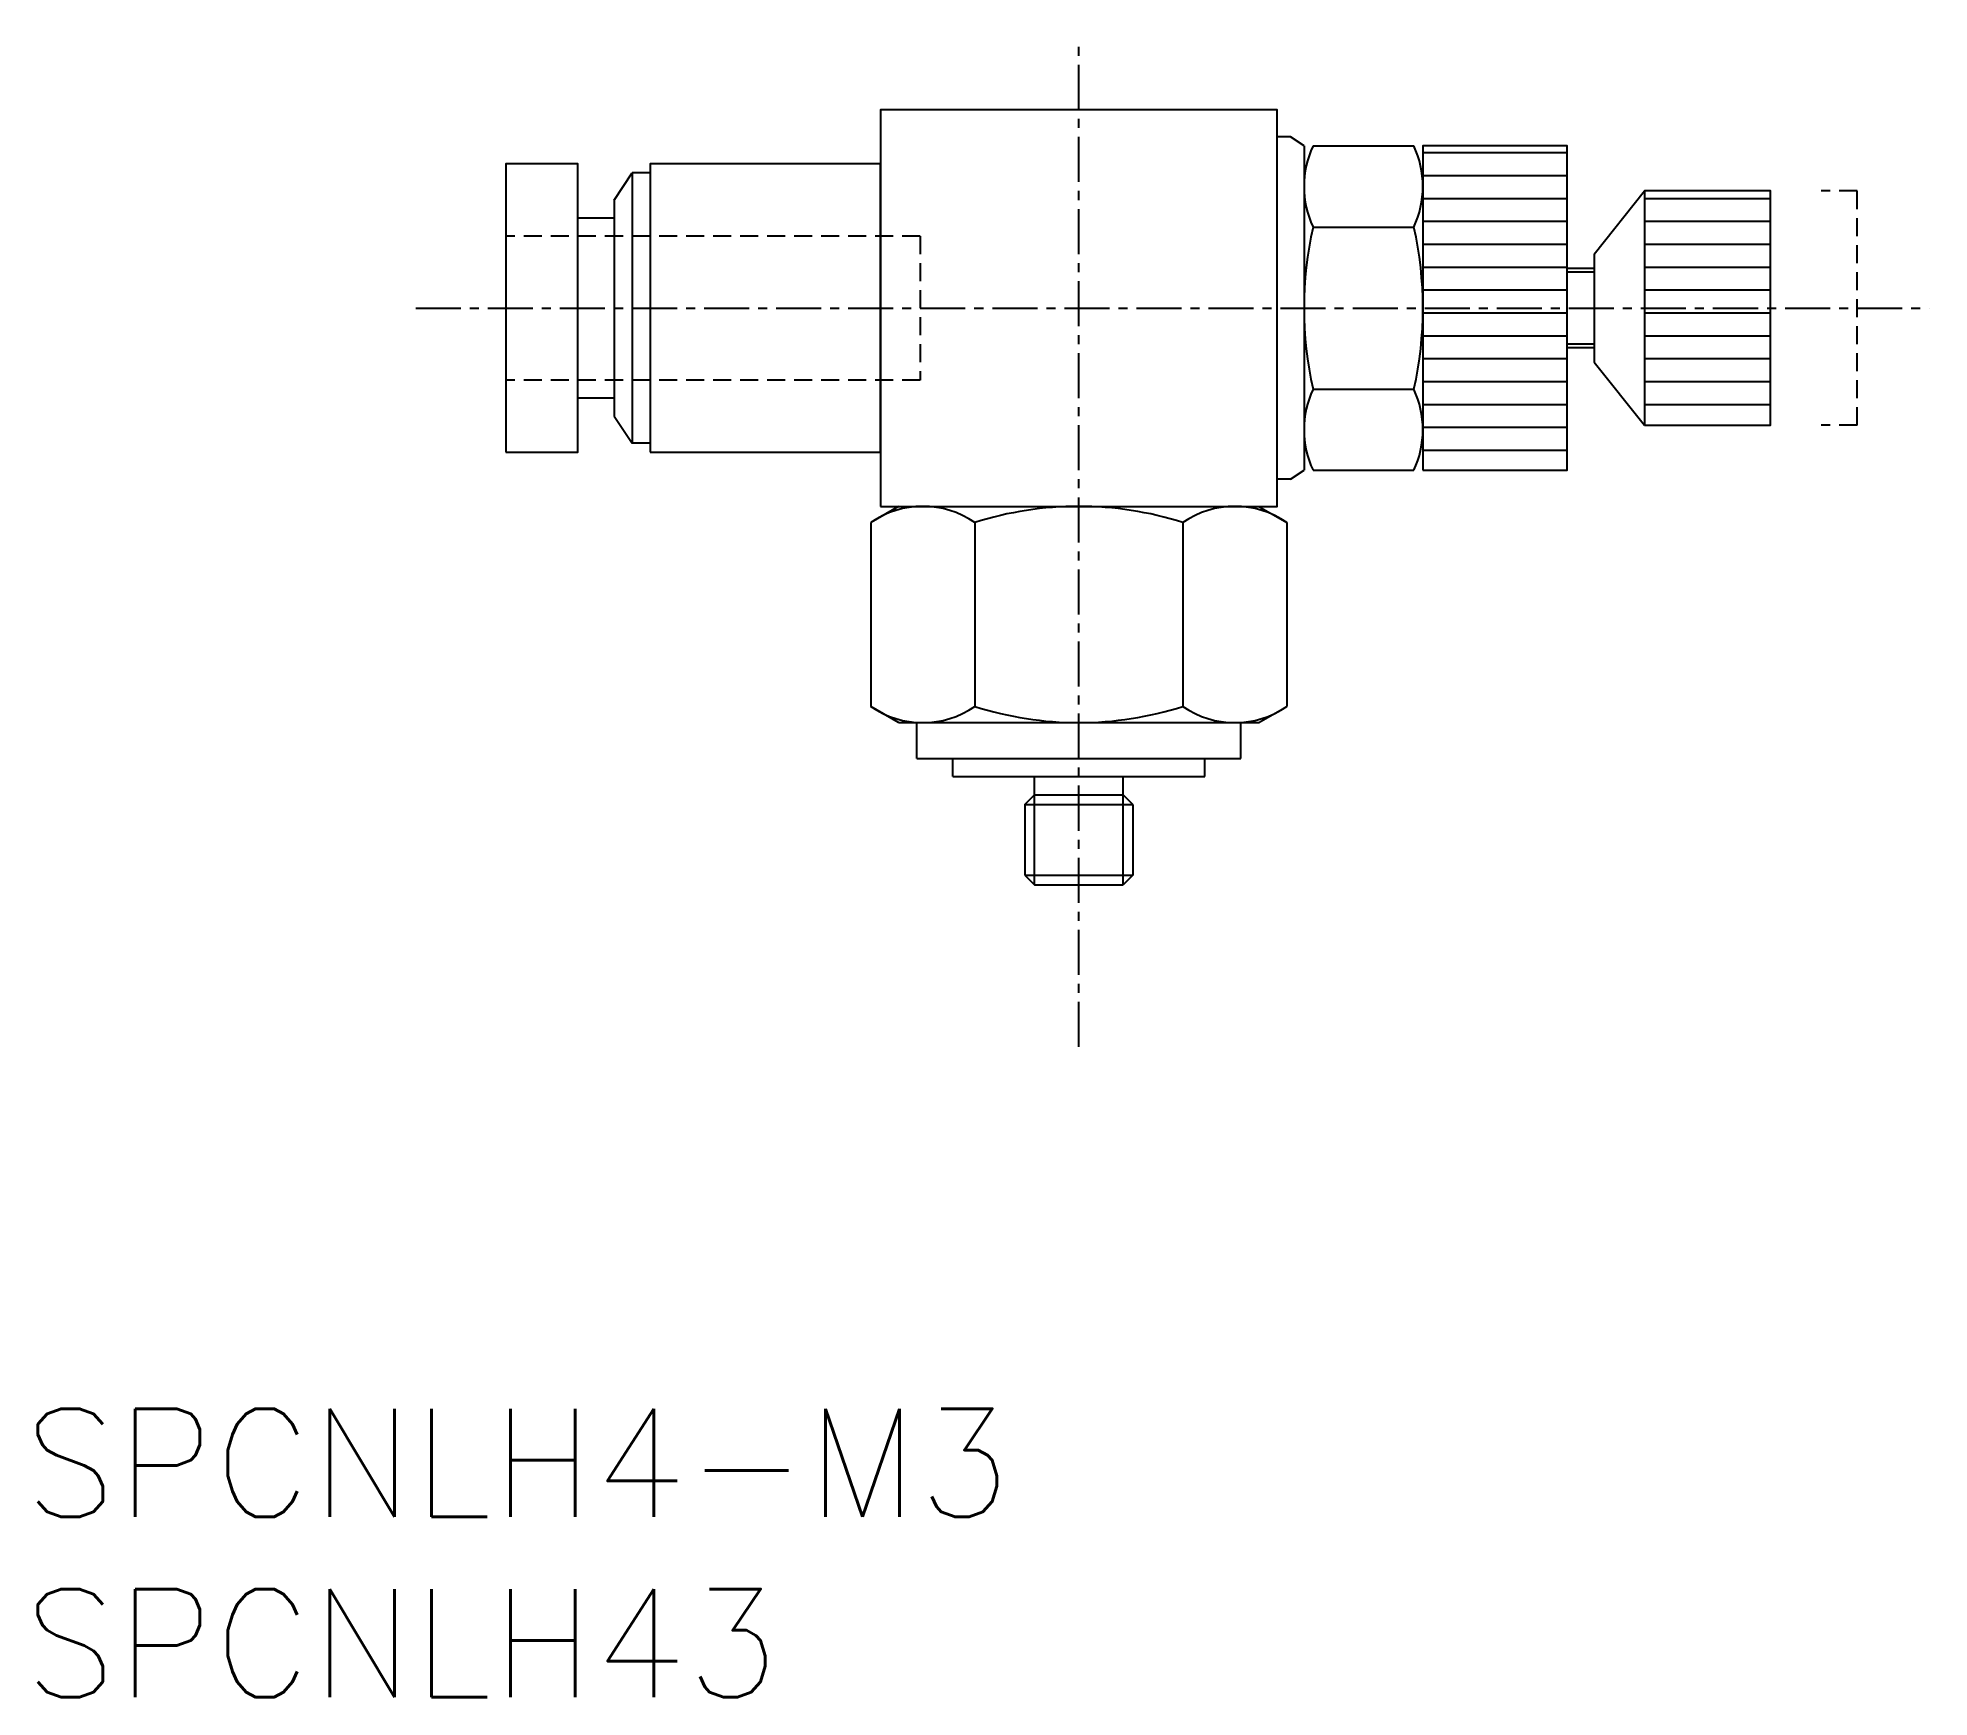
# Model space of a CAD drawing. Extents: x 108.8 to 161.3, y 60.8 to 106.9.
import ezdxf
from ezdxf.enums import TextEntityAlignment as Align

# ---------------------------------------------------------------- set-up
doc = ezdxf.new("R2010")
doc.units = 0
doc.linetypes.add('CENTER', pattern=[2, 1.25, -0.25, 0.25, -0.25])
doc.linetypes.add('DASHED', pattern=[0.75, 0.5, -0.25])
doc.layers.get('0').update_dxf_attribs({"linetype": 'CONTINUOUS'})
doc.layers.add('CENTER', color=1, linetype='CENTER')
doc.styles.get("Standard").update_dxf_attribs({"font": 'txt.shx', "bigfont": 'extfont.shx'})

# ---------------------------------------------------------------- blocks, each defined once
blk = doc.blocks.new('*X1')
at = {"color": 0, "linetype": 'CONTINUOUS'}
for p, q in [((147.262, 103.703), (151.262, 103.703)), ((147.262, 103.068), (151.262, 103.068)), ((147.262, 102.433), (151.262, 102.433)), ((147.262, 101.798), (151.262, 101.798)), ((147.262, 101.163), (151.262, 101.163)), ((147.262, 100.528), (151.262, 100.528)), ((147.262, 99.893), (151.262, 99.893)), ((147.262, 99.258), (151.262, 99.258)), ((147.262, 98.623), (151.262, 98.623)), ((147.262, 97.988), (151.262, 97.988)), ((147.262, 97.353), (151.262, 97.353)), ((147.262, 96.718), (151.262, 96.718)), ((147.262, 96.083), (151.262, 96.083)), ((147.262, 95.448), (151.262, 95.448))]:
    blk.add_line(p, q, dxfattribs=at)
blk = doc.blocks.new('*X2')
at = {"color": 0, "linetype": 'CONTINUOUS'}
for p, q in [((153.412, 102.433), (156.912, 102.433)), ((153.412, 101.798), (156.912, 101.798)), ((153.412, 101.163), (156.912, 101.163)), ((153.412, 100.528), (156.912, 100.528)), ((153.412, 99.893), (156.912, 99.893)), ((153.412, 99.258), (156.912, 99.258)), ((153.412, 98.623), (156.912, 98.623)), ((153.412, 97.988), (156.912, 97.988)), ((153.412, 97.353), (156.912, 97.353)), ((153.412, 96.718), (156.912, 96.718))]:
    blk.add_line(p, q, dxfattribs=at)

msp = doc.modelspace()

# ---------------------------------------------------------------- linework, layer by layer
at = {"color": 7, "linetype": 'CONTINUOUS'}
for p, q in [((143.587, 104.139), (143.212, 104.139)), ((143.962, 103.889), (143.587, 104.139)), ((143.962, 103.889), (143.962, 94.889)), ((144.212, 103.889), (147.012, 103.889)), ((124.812, 102.389), (125.312, 103.139)), ((125.312, 103.139), (125.312, 95.639)), ((125.812, 103.139), (125.312, 103.139)), ((124.812, 102.389), (124.812, 96.389)), ((152.012, 100.889), (153.412, 102.639)), ((124.812, 101.889), (123.812, 101.889)), ((144.212, 101.639), (147.012, 101.639)), ((152.012, 100.889), (152.012, 97.889)), ((152.012, 100.489), (151.262, 100.489)), ((152.012, 100.389), (151.262, 100.389)), ((152.012, 98.389), (151.262, 98.389)), ((152.012, 98.289), (151.262, 98.289)), ((152.012, 97.889), (153.412, 96.139)), ((144.212, 97.139), (147.012, 97.139)), ((124.812, 96.889), (123.812, 96.889)), ((124.812, 96.389), (125.312, 95.639)), ((125.812, 95.639), (125.312, 95.639)), ((143.587, 94.639), (143.212, 94.639)), ((143.587, 94.639), (143.962, 94.889)), ((144.212, 94.889), (147.012, 94.889)), ((132.712, 93.889), (131.938, 93.442)), ((131.938, 93.442), (131.938, 88.335)), ((132.712, 93.889), (142.712, 93.889)), ((134.825, 93.442), (134.825, 88.335)), ((140.598, 93.442), (140.598, 88.335)), ((142.712, 93.889), (143.485, 93.442)), ((143.485, 93.442), (143.485, 88.335)), ((132.712, 87.889), (131.938, 88.335)), ((142.712, 87.889), (143.485, 88.335)), ((132.712, 87.889), (142.712, 87.889)), ((133.212, 86.889), (133.212, 87.889)), ((142.212, 86.889), (142.212, 87.889)), ((133.212, 86.889), (142.212, 86.889)), ((134.212, 86.389), (134.212, 86.889)), ((141.212, 86.389), (141.212, 86.889)), ((134.212, 86.389), (141.212, 86.389)), ((136.212, 85.618), (136.482, 85.889)), ((136.212, 85.618), (136.212, 83.659)), ((136.212, 85.618), (139.212, 85.618)), ((136.482, 85.889), (138.941, 85.889)), ((139.212, 85.618), (138.941, 85.889)), ((139.212, 85.618), (139.212, 83.659)), ((136.212, 83.659), (139.212, 83.659)), ((136.212, 83.659), (136.482, 83.389)), ((139.212, 83.659), (138.941, 83.389)), ((136.482, 83.389), (138.941, 83.389))]:
    msp.add_line(p, q, dxfattribs=at)
at = {"color": 3, "linetype": 'DASHED'}
for p, q in [((159.312, 102.639), (158.312, 102.639)), ((159.312, 96.139), (159.312, 102.639)), ((133.312, 101.389), (121.812, 101.389)), ((133.312, 101.389), (133.312, 97.389)), ((133.312, 97.389), (121.812, 97.389)), ((159.312, 96.139), (158.312, 96.139))]:
    msp.add_line(p, q, dxfattribs=at)
at = {"color": 3, "linetype": 'CONTINUOUS'}
for p, q in [((136.482, 83.389), (136.482, 86.389)), ((138.941, 83.389), (138.941, 86.389))]:
    msp.add_line(p, q, dxfattribs=at)
at = {"color": 7, "linetype": 'CONTINUOUS'}
for points in [[(132.212, 93.889), (143.212, 93.889), (143.212, 104.889), (132.212, 104.889)], [(147.262, 94.889), (151.262, 94.889), (151.262, 103.889), (147.262, 103.889)], [(121.812, 95.389), (123.812, 95.389), (123.812, 103.389), (121.812, 103.389)], [(125.812, 95.389), (132.212, 95.389), (132.212, 103.389), (125.812, 103.389)], [(153.412, 96.139), (156.912, 96.139), (156.912, 102.639), (153.412, 102.639)]]:
    msp.add_lwpolyline(points, close=True, dxfattribs=at)
for centre, radius, start, end in [((146.618, 102.764), 2.656, 154.9424, 205.0576), ((144.605, 102.764), 2.656, 334.9424, 25.0576), ((154.212, 99.389), 10.25, 167.3196, 192.6804), ((137.012, 99.389), 10.25, 347.3196, 12.6804), ((146.618, 96.014), 2.656, 154.9424, 205.0576), ((144.605, 96.014), 2.656, 334.9424, 25.0576), ((133.382, 91.333), 2.556, 55.6157, 124.3843), ((137.712, 84.335), 9.553, 72.412, 107.588), ((142.042, 91.333), 2.556, 55.6157, 124.3843), ((133.382, 90.444), 2.556, 235.6157, 304.3843), ((137.712, 97.442), 9.553, 252.412, 287.588), ((142.042, 90.444), 2.556, 235.6157, 304.3843)]:
    msp.add_arc(centre, radius, start, end, dxfattribs=at)
at = {"layer": 'CENTER', "color": 1, "linetype": 'CENTER'}
for p, q in [((137.712, 78.889), (137.712, 106.889)), ((119.312, 99.389), (161.312, 99.389))]:
    msp.add_line(p, q, dxfattribs=at)

# ---------------------------------------------------------------- block references
at = {"color": 7, "linetype": 'CONTINUOUS'}
for name in ['*X1', '*X2']:
    msp.add_blockref(name, (0, 0), dxfattribs=at)

# ---------------------------------------------------------------- texts
for s, p in [('SPCNLH4-M3', (108.436, 67.348)), ('SPCNLH43', (108.436, 62.348))]:
    msp.add_text(s, height=3, dxfattribs=at).set_placement(p, align=Align.MIDDLE_LEFT)

doc.saveas('drawing.dxf')
